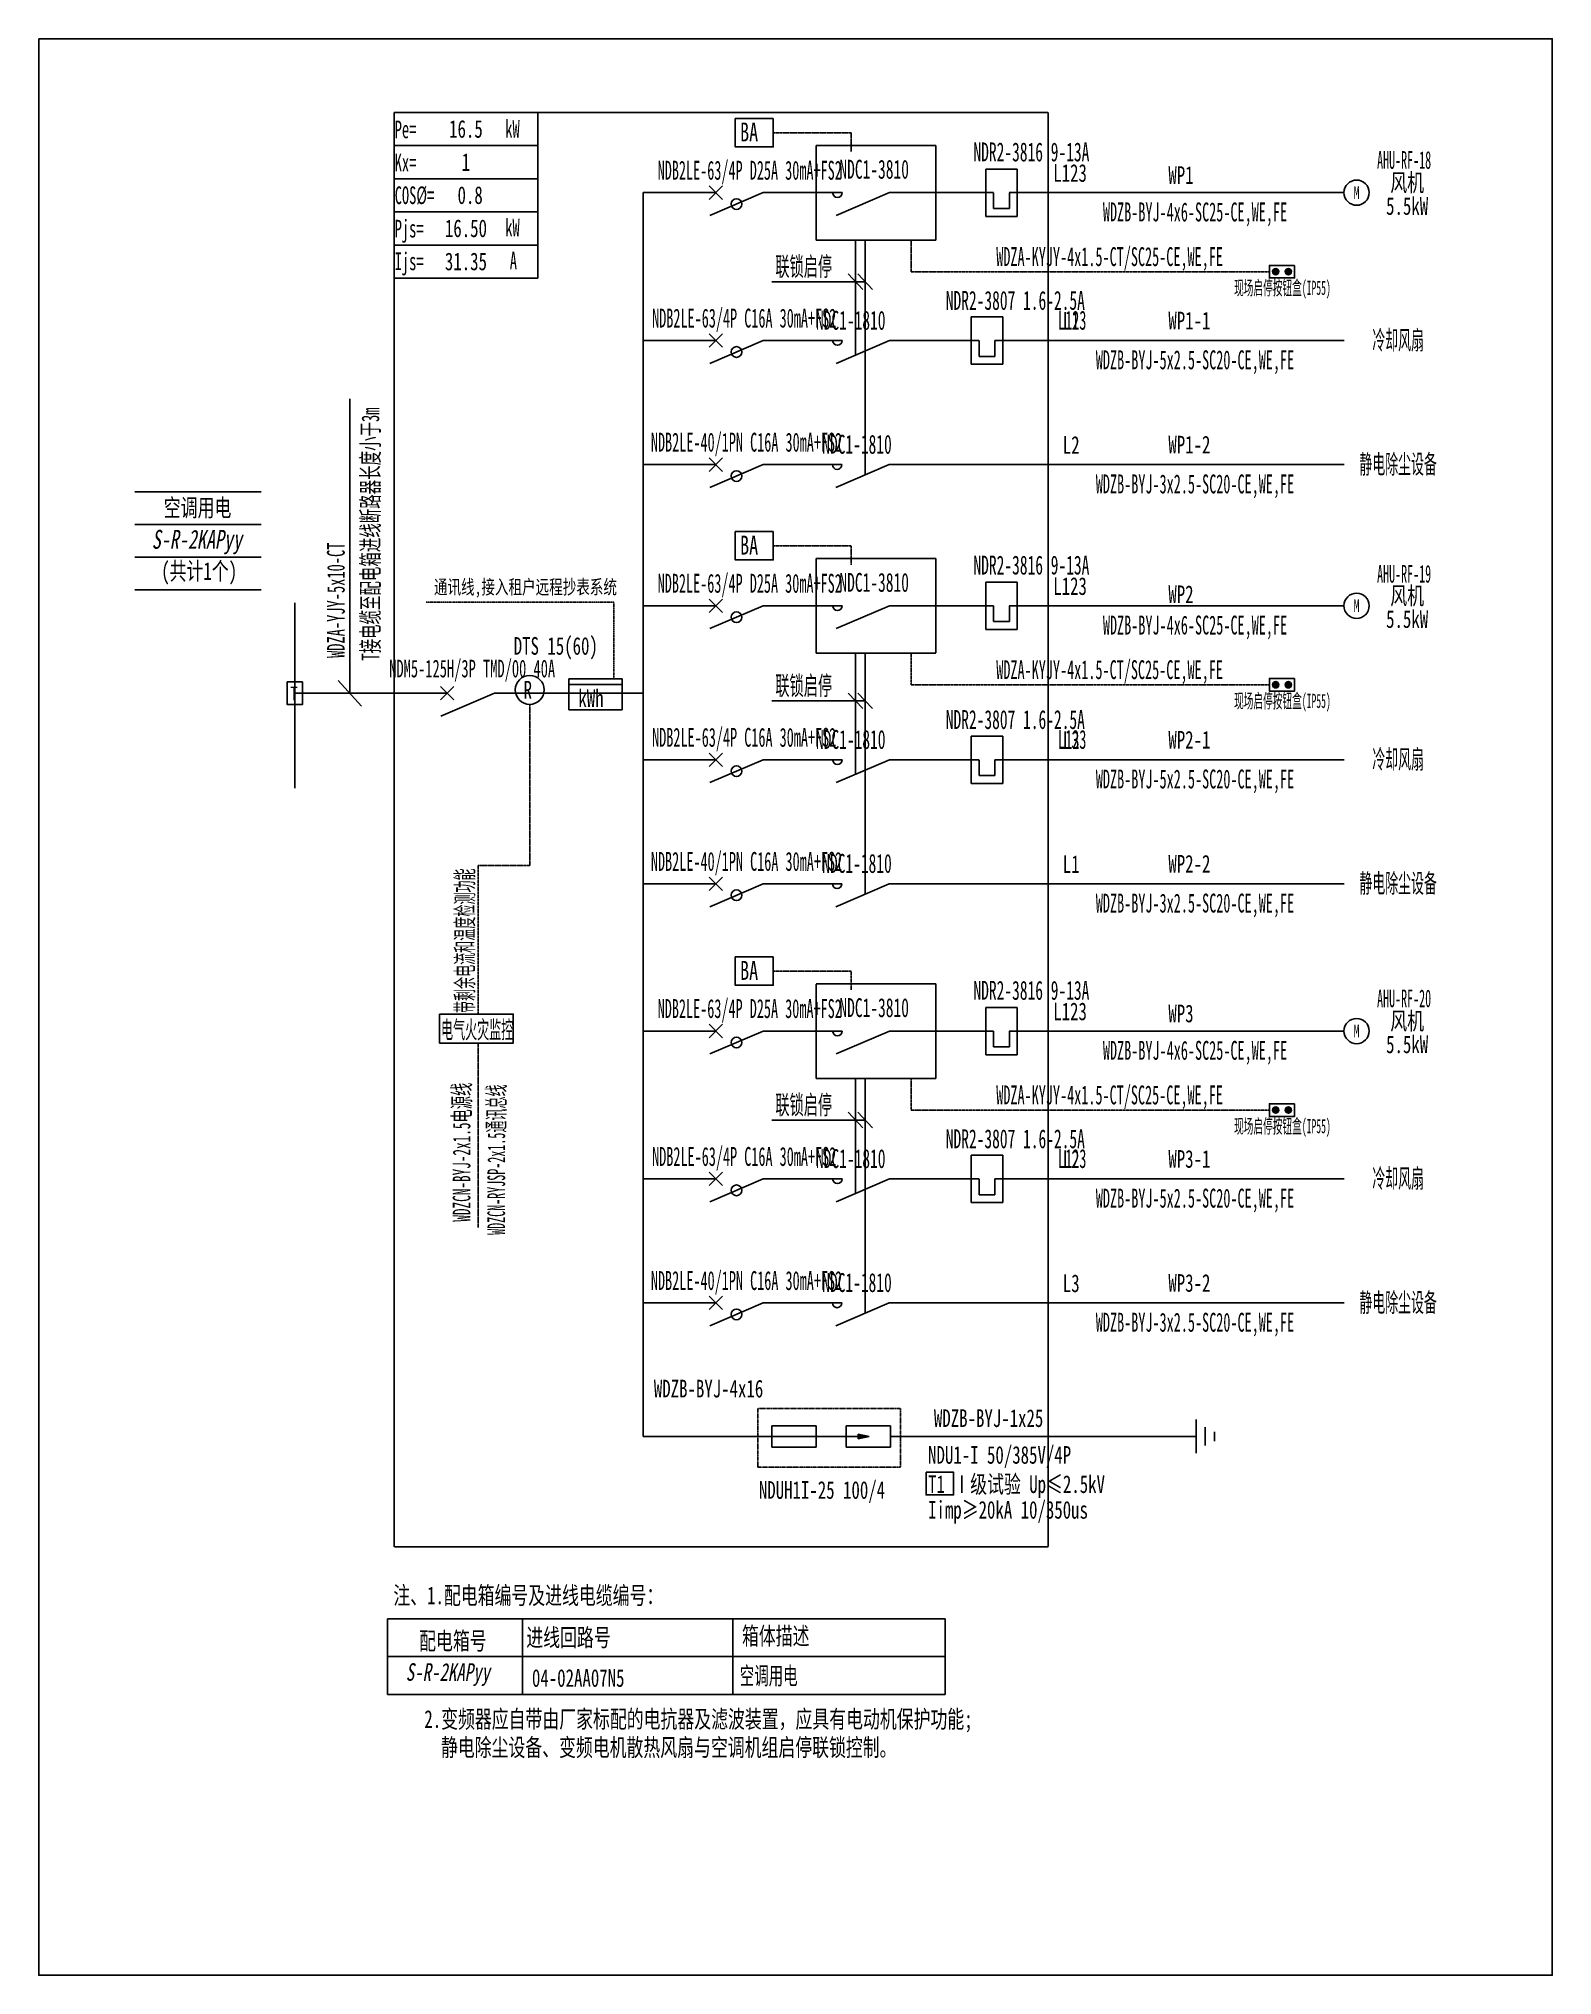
# Model space of a CAD drawing. Extents: x 302431 to 304536, y 280248 to 282941.
import ezdxf
from ezdxf.enums import TextEntityAlignment as Align

# ---------------------------------------------------------------- set-up
doc = ezdxf.new("R2010")
doc.units = 0
doc.header["$MEASUREMENT"] = 0
for name, pattern in [('DASH', [0.35, 0.25, -0.1]), ('DASHDOT', [1, 0.5, -0.25, 0, -0.25]), ('DASHED', [0.75, 0.5, -0.25]), ('DASHED2', [0.375, 0.25, -0.125])]:
    doc.linetypes.add(name, pattern=pattern)
for name, color, linetype in [('D_E_Eqpm(强电设备)', 100, 'Continuous'), ('D_E_Eqpm（强电设备）', 100, 'Continuous'), ('D_E_Text(强电文字)', 51, 'Continuous'), ('D_E_Text（强电文字）', 51, 'Continuous'), ('D_E_Wire(强电线缆)', 10, 'Continuous'), ('D_E_Wire（强电线缆）', 10, 'Continuous'), ('D_El_Eqpm（弱电设备）', 100, 'Continuous'), ('D_El_Text（弱电文字）', 51, 'Continuous'), ('D_T_TableDim(表格尺寸)', 255, 'Continuous'), ('D_T_TableDim（表格尺寸）', 255, 'Continuous'), ('DQ-漏电火灾', 80, 'Continuous'), ('DQ-远程抄表', 3, 'DASHDOT'), ('DQ_Eqpm', 100, 'Continuous'), ('E_E_Text（强电文字）', 51, 'Continuous'), ('E_E_Wire（强电线缆）', 10, 'Continuous'), ('系统图', 220, 'Continuous')]:
    doc.layers.add(name, color=color, linetype=linetype)
doc.styles.add('电气', font='', dxfattribs={"width": 0.7})
doc.styles.add('电气箱', font='simhei.ttf', dxfattribs={"width": 0.8, "oblique": 10})
doc.styles.get('电气').set_extended_font_data('SimSun')

# ---------------------------------------------------------------- blocks, each defined once
blk = doc.blocks.new('1')
at = {"layer": 'D_E_Eqpm(强电设备)'}
for p, q in [((-314387, 61832), (-314387, 61082)), ((-313887, 61832), (-314387, 61832)), ((-313887, 61082), (-313887, 61832)), ((-314262, 61457), (-314262, 61207)), ((-314012, 61207), (-314012, 61457)), ((-314387, 61082), (-313887, 61082)), ((-314262, 61207), (-314012, 61207))]:
    blk.add_line(p, q, dxfattribs=at)
blk = doc.blocks.new('T接箱')
at = {"layer": 'DQ_Eqpm'}
blk.add_lwpolyline([(313, 172), (73, 172), (73, -188), (313, -188)], close=True, dxfattribs=at)
at = {"layer": 'DQ_Eqpm', "color": 51, "style": '电气', "width": 0.8}
blk.add_text('T', height=220, dxfattribs=at).set_placement((120, -121))
blk = doc.blocks.new('电机')
at = {"layer": 'D_E_Eqpm（强电设备）'}
for start, end in [(90, 180), (180, 270), (0, 90), (270, 0)]:
    blk.add_arc((0, 0), 200, start, end, dxfattribs=at)
at = {"layer": 'D_E_Eqpm（强电设备）', "color": 51, "style": '电气', "width": 0.7}
blk.add_text('M', height=200, dxfattribs=at).set_placement((0, 0), align=Align.MIDDLE)
blk = doc.blocks.new('电机启停按钮')
at = {"layer": 'D_E_Eqpm（强电设备）'}
for points in [[(150, 300, 1), (50, 300, 1)], [(50, 100, 1), (150, 100, 1)]]:
    blk.add_hatch(color=51, dxfattribs=at).paths.add_polyline_path(points)
blk.add_lwpolyline([(0, 400), (200, 400), (200, 0), (0, 0)], close=True, dxfattribs=at)
for centre in [(100, 300), (100, 100)]:
    blk.add_circle(centre, 50, dxfattribs=at)

msp = doc.modelspace()

# ---------------------------------------------------------------- linework, layer by layer
at = {"linetype": 'DASHED'}
for p, q in [((302925.4, 282838.5, 0), (303835.4, 282838.5, 0)), ((302925.4, 280843.5, 0), (302925.4, 282838.5, 0)), ((303835.4, 282838.5, 0), (303835.4, 280843.5, 0)), ((303835.4, 280843.5, 0), (302925.4, 280843.5, 0))]:
    msp.add_line(p, q, dxfattribs=at)
for p, q in [((302564.9, 282310.7, 0), (302740.5, 282310.7, 0)), ((302564.9, 282265.4, 0), (302740.5, 282265.4, 0)), ((302564.9, 282220.1, 0), (302740.5, 282220.1, 0)), ((302564.9, 282174.7, 0), (302740.5, 282174.7, 0))]:
    msp.add_line(p, q)
at = {"linetype": 'DASHED2', "elevation": 0}
msp.add_lwpolyline([(303431.3, 281035.7), (303629.7, 281035.7), (303629.7, 280954), (303431.3, 280954)], close=True, dxfattribs=at)
at = {"layer": 'D_E_Eqpm(强电设备)', "color": 100}
for p, q in [((303363.7, 282717.6, 0), (303382.3, 282736.2, 0)), ((303382.3, 282717.6, 0), (303363.7, 282736.2, 0)), ((303382.3, 282736.2, 0), (303363.7, 282717.6, 0)), ((303363.7, 282736.2, 0), (303382.3, 282717.6, 0)), ((303438.8, 282726.9, 0), (303364.5, 282695, 0)), ((303614.4, 282726.9, 0), (303540.1, 282695, 0)), ((303363.7, 282511.9, 0), (303382.3, 282530.5, 0)), ((303382.3, 282511.9, 0), (303363.7, 282530.5, 0)), ((303382.3, 282530.5, 0), (303363.7, 282511.9, 0)), ((303363.7, 282530.5, 0), (303382.3, 282511.9, 0)), ((303438.8, 282521.2, 0), (303364.5, 282489.4, 0)), ((303614.4, 282521.2, 0), (303540.1, 282489.4, 0)), ((303363.7, 282339.3, 0), (303382.3, 282358, 0)), ((303382.3, 282339.3, 0), (303363.7, 282358, 0)), ((303382.3, 282358, 0), (303363.7, 282339.3, 0)), ((303363.7, 282358, 0), (303382.3, 282339.3, 0)), ((303438.8, 282348.6, 0), (303364.5, 282316.8, 0)), ((303614.1, 282348.6, 0), (303539.8, 282316.8, 0)), ((303363.7, 282143, 0), (303382.3, 282161.7, 0)), ((303382.3, 282143, 0), (303363.7, 282161.7, 0)), ((303382.3, 282161.7, 0), (303363.7, 282143, 0)), ((303363.7, 282161.7, 0), (303382.3, 282143, 0)), ((303438.8, 282152.3, 0), (303364.5, 282120.5, 0)), ((303614.4, 282152.3, 0), (303540.1, 282120.5, 0)), ((302989.7, 282021.3, 0), (303008.3, 282039.9, 0)), ((303008.3, 282021.3, 0), (302989.7, 282039.9, 0)), ((303064.9, 282030.6, 0), (302990.5, 281998.7, 0)), ((303363.7, 281928.9, 0), (303382.3, 281947.5, 0)), ((303382.3, 281928.9, 0), (303363.7, 281947.5, 0)), ((303382.3, 281947.5, 0), (303363.7, 281928.9, 0)), ((303363.7, 281947.5, 0), (303382.3, 281928.9, 0)), ((303438.8, 281938.2, 0), (303364.5, 281906.3, 0)), ((303614.4, 281938.2, 0), (303540.1, 281906.3, 0)), ((303363.7, 281756.3, 0), (303382.3, 281774.9, 0)), ((303382.3, 281756.3, 0), (303363.7, 281774.9, 0)), ((303382.3, 281774.9, 0), (303363.7, 281756.3, 0)), ((303363.7, 281774.9, 0), (303382.3, 281756.3, 0)), ((303438.8, 281765.6, 0), (303364.5, 281733.8, 0)), ((303614.1, 281765.6, 0), (303539.8, 281733.8, 0)), ((303363.7, 281551.5, 0), (303382.3, 281570.2, 0)), ((303382.3, 281551.5, 0), (303363.7, 281570.2, 0)), ((303382.3, 281570.2, 0), (303363.7, 281551.5, 0)), ((303363.7, 281570.2, 0), (303382.3, 281551.5, 0)), ((303438.8, 281560.8, 0), (303364.5, 281529, 0)), ((303614.4, 281560.8, 0), (303540.1, 281529, 0)), ((303363.7, 281345.9, 0), (303382.3, 281364.5, 0)), ((303382.3, 281345.9, 0), (303363.7, 281364.5, 0)), ((303382.3, 281364.5, 0), (303363.7, 281345.9, 0)), ((303363.7, 281364.5, 0), (303382.3, 281345.9, 0)), ((303438.8, 281355.2, 0), (303364.5, 281323.3, 0)), ((303614.4, 281355.2, 0), (303540.1, 281323.3, 0)), ((303363.7, 281173.3, 0), (303382.3, 281191.9, 0)), ((303382.3, 281173.3, 0), (303363.7, 281191.9, 0)), ((303382.3, 281191.9, 0), (303363.7, 281173.3, 0)), ((303363.7, 281191.9, 0), (303382.3, 281173.3, 0)), ((303438.8, 281182.6, 0), (303364.5, 281150.7, 0)), ((303614.1, 281182.6, 0), (303539.8, 281150.7, 0))]:
    msp.add_line(p, q, dxfattribs=at)
at = {"layer": 'D_E_Eqpm(强电设备)'}
for p, q in [((303450.7, 281011.9, 0), (303512.4, 281011.9, 0)), ((303450.7, 281011.9, 0), (303450.7, 280982.1, 0)), ((303512.3, 280982.1, 0), (303512.3, 281011.9, 0)), ((303554.4, 280997, 0), (303529.5, 280997, 0)), ((303554.4, 281011.9, 0), (303616.1, 281011.9, 0)), ((303554.4, 281011.9, 0), (303554.4, 280982.1, 0)), ((303554.4, 280997, 0), (303586.4, 280997, 0)), ((303586.4, 280997, 0), (303570.9, 281000.2, 0)), ((303570.9, 280993.8, 0), (303570.9, 281000.2, 0)), ((303586.4, 280997, 0), (303570.9, 280993.8, 0)), ((303615.9, 280982.1, 0), (303615.9, 281011.9, 0)), ((303450.7, 280982.1, 0), (303512.3, 280982.1, 0)), ((303554.4, 280982.1, 0), (303615.9, 280982.1, 0))]:
    msp.add_line(p, q, dxfattribs=at)
at = {"layer": 'D_E_Eqpm(强电设备)', "color": 100}
for centre in [(303542, 282726.9, 0), (303542, 282521.2, 0), (303541.6, 282348.6, 0), (303542, 282152.3, 0), (303542, 281938.2, 0), (303541.6, 281765.6, 0), (303542, 281560.8, 0), (303542, 281355.2, 0), (303541.6, 281182.6, 0)]:
    msp.add_arc(centre, 6.58, 180, 0, dxfattribs=at)
at = {"layer": 'D_E_Eqpm(强电设备)'}
msp.add_solid([(303570.9, 280993.8, 0), (303586.4, 280997, 0), (303570.9, 281000.2, 0)], dxfattribs=at)
at = {"layer": 'D_E_Eqpm（强电设备）'}
for p, q in [((303242.7, 282050.6, 0), (303168.4, 282050.6, 0)), ((303242.7, 282050.6, 0), (303168.4, 282050.6, 0)), ((303168.4, 282050.6, 0), (303168.4, 282007.8, 0)), ((303242.7, 282043, 0), (303168.4, 282043, 0)), ((303242.7, 282043, 0), (303168.4, 282043, 0)), ((303242.7, 282007.8, 0), (303242.7, 282050.6, 0)), ((303168.4, 282007.8, 0), (303242.7, 282007.8, 0))]:
    msp.add_line(p, q, dxfattribs=at)
for centre in [(303401.7, 282711, 0), (303401.7, 282505.3, 0), (303401.7, 282332.7, 0), (303401.7, 282136.4, 0), (303401.7, 281922.3, 0), (303401.7, 281749.7, 0), (303401.7, 281544.9, 0), (303401.7, 281339.3, 0), (303401.7, 281166.7, 0)]:
    msp.add_circle(centre, 7.48, dxfattribs=at)
at = {"layer": 'D_E_Text(强电文字)', "color": 51}
for p, q in [((303451, 282603.1, 0), (303580.6, 282603.1, 0)), ((303557.2, 282613.8, 0), (303577.6, 282592.3, 0)), ((303570.4, 282613.8, 0), (303590.8, 282592.3, 0)), ((303451, 282020, 0), (303580.6, 282020, 0)), ((303557.2, 282030.8, 0), (303577.6, 282009.3, 0)), ((303570.4, 282030.8, 0), (303590.8, 282009.3, 0)), ((303557.2, 281447.8, 0), (303577.6, 281426.3, 0)), ((303570.4, 281447.8, 0), (303590.8, 281426.3, 0)), ((303451, 281437, 0), (303580.6, 281437, 0))]:
    msp.add_line(p, q, dxfattribs=at)
at = {"layer": 'D_E_Text(强电文字)', "elevation": 0}
for points in [[(303452.7, 282830), (303400, 282830), (303400, 282790.5), (303452.7, 282790.5)], [(303452.7, 282255.5), (303400, 282255.5), (303400, 282216), (303452.7, 282216)], [(303452.7, 281664), (303400, 281664), (303400, 281624.5), (303452.7, 281624.5)]]:
    msp.add_lwpolyline(points, close=True, dxfattribs=at)
at = {"layer": 'D_E_Text（强电文字）'}
for p, q in [((302925.4, 282838.5, 0), (303125.2, 282838.5, 0)), ((302925.4, 282838.5, 0), (302925.4, 282608, 0)), ((303125.2, 282838.5, 0), (303125.2, 282608, 0)), ((302925.4, 282792.4, 0), (303125.2, 282792.4, 0)), ((302925.4, 282746.3, 0), (303125.2, 282746.3, 0)), ((302925.4, 282700.2, 0), (303125.2, 282700.2, 0)), ((302925.4, 282654.1, 0), (303125.2, 282654.1, 0)), ((302925.4, 282608, 0), (303125.2, 282608, 0)), ((302863.8, 282030.6, 0), (302863.8, 282440.3, 0)), ((302564.9, 282265.4, 0), (302740.5, 282265.4, 0)), ((302847.7, 282048.4, 0), (302879.8, 282012.8, 0))]:
    msp.add_line(p, q, dxfattribs=at)
at = {"layer": 'D_E_Text（强电文字）', "elevation": 0}
msp.add_lwpolyline([(303665.5, 280947.1), (303703.7, 280947.1), (303703.7, 280915.7), (303665.5, 280915.7)], close=True, dxfattribs=at)
at = {"layer": 'D_E_Wire(强电线缆)', "color": 10, "linetype": 'DASHDOT', "ltscale": 0.5}
for p, q in [((303561.2, 282810.3, 0), (303452.7, 282810.3, 0)), ((303561.2, 282810.3, 0), (303561.2, 282783.9, 0)), ((303644.5, 282661, 0), (303644.5, 282617, 0)), ((303644.5, 282617, 0), (304143, 282617, 0)), ((303561.2, 282235.7, 0), (303452.7, 282235.7, 0)), ((303561.2, 282235.7, 0), (303561.2, 282209.4, 0)), ((303644.5, 282086.5, 0), (303644.5, 282042.4, 0)), ((303644.5, 282042.4, 0), (304143, 282042.4, 0)), ((303561.2, 281644.2, 0), (303452.7, 281644.2, 0)), ((303561.2, 281644.2, 0), (303561.2, 281617.9, 0)), ((303644.5, 281495, 0), (303644.5, 281450.9, 0)), ((303644.5, 281450.9, 0), (304143, 281450.9, 0))]:
    msp.add_line(p, q, dxfattribs=at)
at = {"layer": 'D_E_Wire(强电线缆)', "color": 10}
for p, q in [((303271.9, 282726.9, 0), (303373, 282726.9, 0)), ((303438.8, 282726.9, 0), (303548.6, 282726.9, 0)), ((303614.4, 282726.9, 0), (303759.3, 282726.9, 0)), ((303781.2, 282726.9, 0), (304246.8, 282726.9, 0)), ((303271.9, 282521.2, 0), (303373, 282521.2, 0)), ((303438.8, 282521.2, 0), (303548.6, 282521.2, 0)), ((303614.4, 282521.2, 0), (303739, 282521.2, 0)), ((303761, 282521.2, 0), (304246.8, 282521.2, 0)), ((303271.9, 282348.6, 0), (303373, 282348.6, 0)), ((303438.8, 282348.6, 0), (303548.2, 282348.6, 0)), ((303614.1, 282348.6, 0), (304246.8, 282348.6, 0)), ((303271.9, 282152.3, 0), (303373, 282152.3, 0)), ((303438.8, 282152.3, 0), (303548.6, 282152.3, 0)), ((303614.4, 282152.3, 0), (303759.3, 282152.3, 0)), ((303781.2, 282152.3, 0), (304246.8, 282152.3, 0)), ((303271.9, 281938.2, 0), (303373, 281938.2, 0)), ((303438.8, 281938.2, 0), (303548.6, 281938.2, 0)), ((303614.4, 281938.2, 0), (303739, 281938.2, 0)), ((303761, 281938.2, 0), (304246.8, 281938.2, 0)), ((303271.9, 281765.6, 0), (303373, 281765.6, 0)), ((303438.8, 281765.6, 0), (303548.2, 281765.6, 0)), ((303614.1, 281765.6, 0), (304246.8, 281765.6, 0)), ((303271.9, 281560.8, 0), (303373, 281560.8, 0)), ((303438.8, 281560.8, 0), (303548.6, 281560.8, 0)), ((303614.4, 281560.8, 0), (303759.3, 281560.8, 0)), ((303781.2, 281560.8, 0), (304246.8, 281560.8, 0)), ((303271.9, 281355.2, 0), (303373, 281355.2, 0)), ((303438.8, 281355.2, 0), (303548.6, 281355.2, 0)), ((303614.4, 281355.2, 0), (303739, 281355.2, 0)), ((303761, 281355.2, 0), (304246.8, 281355.2, 0)), ((303271.9, 281182.6, 0), (303373, 281182.6, 0)), ((303438.8, 281182.6, 0), (303548.2, 281182.6, 0)), ((303614.1, 281182.6, 0), (304246.8, 281182.6, 0))]:
    msp.add_line(p, q, dxfattribs=at)
at = {"layer": 'D_E_Wire（强电线缆）'}
for p, q in [((303271.9, 282726.9, 0), (303271.9, 280997, 0)), ((302787.3, 281898.8, 0), (302787.3, 282156.2, 0)), ((302787.3, 282030.6, 0), (302999, 282030.6, 0)), ((303064.9, 282030.6, 0), (303226.2, 282030.6, 0)), ((303226.2, 282030.6, 0), (303271.9, 282030.6, 0)), ((303226.2, 282030.6, 0), (303271.9, 282030.6, 0)), ((304041, 280973.6, 0), (304041, 281020.5, 0)), ((303271.9, 280997, 0), (303529.5, 280997, 0)), ((303615.9, 280997, 0), (304041, 280997, 0)), ((304053.8, 280984.2, 0), (304053.8, 281009.8, 0)), ((304066.6, 280990.6, 0), (304066.6, 281003.4, 0))]:
    msp.add_line(p, q, dxfattribs=at)
at = {"layer": 'D_El_Eqpm（弱电设备）', "color": 3}
msp.add_line((303091.1, 281544.1, 0), (302988.7, 281544.1, 0), dxfattribs=at)
at = {"layer": 'D_El_Eqpm（弱电设备）', "color": 3, "elevation": 0}
msp.add_lwpolyline([(302988.7, 281584.3), (303091.1, 281584.3), (303091.1, 281544.1), (302988.7, 281544.1)], close=True, dxfattribs=at)
at = {"layer": 'D_T_TableDim(表格尺寸)', "linetype": 'DASH', "elevation": 0}
for points in [[(303512.3, 282792.7), (303679.1, 282792.7), (303679.1, 282661), (303512.3, 282661)], [(303512.3, 282218.2), (303679.1, 282218.2), (303679.1, 282086.5), (303512.3, 282086.5)], [(303512.3, 281626.7), (303679.1, 281626.7), (303679.1, 281495), (303512.3, 281495)]]:
    msp.add_lwpolyline(points, close=True, dxfattribs=at)
at = {"layer": 'D_T_TableDim（表格尺寸）', "ltscale": 3.5}
for p, q in [((302916.1, 280743.4, 0), (303692, 280743.4, 0)), ((302916.1, 280743.4, 0), (302916.1, 280638, 0)), ((303103.9, 280743.4, 0), (303103.9, 280638, 0)), ((303396.6, 280743.4, 0), (303396.6, 280638, 0)), ((303692, 280743.4, 0), (303692, 280638, 0)), ((302916.1, 280690.7, 0), (303692, 280690.7, 0)), ((302916.1, 280690.7, 0), (303692, 280690.7, 0)), ((302916.1, 280638, 0), (303692, 280638, 0))]:
    msp.add_line(p, q, dxfattribs=at)
at = {"layer": 'DQ-漏电火灾', "linetype": 'DASHDOT', "ltscale": 0.5}
for p, q in [((303114, 282015.2, 0), (303114, 281790.9, 0)), ((303042.1, 281790.9, 0), (303042.1, 281584.3, 0)), ((303042.1, 281790.9, 0), (303114, 281790.9, 0)), ((303042.1, 281287.6, 0), (303042.1, 281544.1, 0))]:
    msp.add_line(p, q, dxfattribs=at)
at = {"layer": 'DQ-漏电火灾', "color": 3}
msp.add_circle((303114, 282035.3, 0), 20.1, dxfattribs=at)
at = {"layer": 'DQ-远程抄表'}
for p in [(302969.9, 282157.3, 0), (303230.9, 282050.6, 0)]:
    msp.add_line(p, (303230.9, 282157.3, 0), dxfattribs=at)
at = {"layer": 'E_E_Wire（强电线缆）', "linetype": 'DASH'}
for p, q in [((303567.4, 282661, 0), (303567.4, 282501.1, 0)), ((303580.6, 282661, 0), (303580.6, 282334.3, 0)), ((303567.4, 282086.5, 0), (303567.4, 281918.5, 0)), ((303580.6, 282086.5, 0), (303580.6, 281751.7, 0)), ((303567.4, 281495, 0), (303567.4, 281335.5, 0)), ((303580.6, 281495, 0), (303580.6, 281168.7, 0))]:
    msp.add_line(p, q, dxfattribs=at)
at = {"layer": '系统图', "ltscale": 9973.992009}
msp.add_lwpolyline([(302431, 282941), (304536.5, 282941), (304536.5, 280247.5), (302431, 280247.5)], close=True, dxfattribs=at)

# ---------------------------------------------------------------- block references
at = {"layer": 'D_E_Eqpm(强电设备)', "color": 100, "xscale": 0.08779472257862767, "yscale": 0.08779472257862767, "zscale": 0.08779472257862767}
for p in [(331349.9, 277331.2, 0), (331329.6, 277125.6, 0), (331349.9, 276756.7, 0), (331329.6, 276542.6, 0), (331349.9, 276165.2, 0), (331329.6, 275959.5, 0)]:
    msp.add_blockref('1', p, dxfattribs=at)
at = {"layer": 'D_E_Eqpm（强电设备）', "xscale": 0.08779472257862767, "yscale": 0.08779472257862767, "zscale": 0.08779472257862767}
for name, p in [('电机', (304264.3, 282726.9, 0)), ('电机', (304264.3, 282152.3, 0)), ('T接箱', (302770.3, 282031.3, 0)), ('电机', (304264.3, 281560.8, 0))]:
    msp.add_blockref(name, p, dxfattribs=at)
at = {"layer": 'D_E_Eqpm（强电设备）', "xscale": 0.08779472257862767, "yscale": 0.08779472257862767, "zscale": 0.08779472257862767, "rotation": 270}
for p in [(304143, 282625.8, 0), (304143, 282051.2, 0), (304143, 281459.7, 0)]:
    msp.add_blockref('电机启停按钮', p, dxfattribs=at)

# ---------------------------------------------------------------- texts
at = {"layer": 'D_E_Text(强电文字)', "color": 51, "style": '电气'}
for s, height, width, p in [('BA', 26.34, 0.7, (303406.7, 282798.1, 0)), ('NDR2-3816 9-13A', 26.338, 0.6, (303731.3, 282770.4, 0)), ('NDB2LE-63/4P D25A 30mA+FS2', 26.338, 0.55, (303292, 282744.9, 0)), ('NDC1-3810', 26.34, 0.6, (303544.8, 282746.3, 0)), ('联锁启停', 26.34, 0.55, (303455.7, 282611.1, 0)), ('NDR2-3807 1.6-2.5A', 26.338, 0.6, (303692.8, 282563.9, 0)), ('NDB2LE-63/4P C16A 30mA+FS2', 26.338, 0.55, (303284.3, 282539.3, 0)), ('NDC1-1810', 26.34, 0.6, (303512.2, 282536.2, 0)), ('L123', 26.34, 0.55, (303849, 282536.3, 0)), ('NDB2LE-40/1PN C16A 30mA+FS2', 26.338, 0.55, (303282.6, 282366.7, 0)), ('NDC1-1810', 26.34, 0.6, (303520.9, 282363.8, 0)), ('BA', 26.34, 0.7, (303406.7, 282223.5, 0)), ('NDB2LE-63/4P D25A 30mA+FS2', 26.338, 0.55, (303292, 282170.4, 0)), ('NDC1-3810', 26.34, 0.6, (303544.8, 282171.7, 0)), ('NDR2-3816 9-13A', 26.338, 0.6, (303731.3, 282195.8, 0)), ('联锁启停', 26.34, 0.55, (303455.7, 282028.1, 0)), ('NDB2LE-63/4P C16A 30mA+FS2', 26.338, 0.55, (303284.3, 281956.2, 0)), ('NDR2-3807 1.6-2.5A', 26.338, 0.6, (303692.8, 281980.9, 0)), ('NDC1-1810', 26.34, 0.6, (303512.2, 281953.2, 0)), ('L123', 26.34, 0.55, (303849, 281953.3, 0)), ('NDB2LE-40/1PN C16A 30mA+FS2', 26.338, 0.55, (303282.6, 281783.6, 0)), ('NDC1-1810', 26.34, 0.6, (303520.9, 281780.8, 0)), ('BA', 26.34, 0.7, (303406.7, 281632, 0)), ('NDB2LE-63/4P D25A 30mA+FS2', 26.338, 0.55, (303292, 281578.9, 0)), ('NDC1-3810', 26.34, 0.6, (303544.8, 281580.2, 0)), ('NDR2-3816 9-13A', 26.338, 0.6, (303731.3, 281604.3, 0)), ('联锁启停', 26.34, 0.55, (303455.7, 281445, 0)), ('NDR2-3807 1.6-2.5A', 26.338, 0.6, (303692.8, 281397.8, 0)), ('NDB2LE-63/4P C16A 30mA+FS2', 26.338, 0.55, (303284.3, 281373.2, 0)), ('NDC1-1810', 26.34, 0.6, (303512.2, 281370.2, 0)), ('L123', 26.34, 0.55, (303849, 281370.3, 0)), ('NDB2LE-40/1PN C16A 30mA+FS2', 26.338, 0.55, (303282.6, 281200.6, 0)), ('NDC1-1810', 26.34, 0.6, (303520.9, 281197.8, 0))]:
    msp.add_text(s, height=height, dxfattribs=dict(at, width=width)).set_placement(p)
at = {"layer": 'D_E_Text(强电文字)', "color": 51, "style": '电气', "width": 0.55}
for s, p in [('WDZB-BYJ-4x6-SC25-CE,WE,FE', (304039.5, 282696.9, 0)), ('WDZA-KYJY-4x1.5-CT/SC25-CE,WE,FE', (303920.7, 282635.6, 0)), ('WDZB-BYJ-5x2.5-SC20-CE,WE,FE', (304039.5, 282491.2, 0)), ('WDZB-BYJ-3x2.5-SC20-CE,WE,FE', (304039.5, 282318.6, 0)), ('WDZB-BYJ-4x6-SC25-CE,WE,FE', (304039.5, 282122.3, 0)), ('WDZA-KYJY-4x1.5-CT/SC25-CE,WE,FE', (303920.7, 282061.1, 0)), ('WDZB-BYJ-5x2.5-SC20-CE,WE,FE', (304039.5, 281908.2, 0)), ('WDZB-BYJ-3x2.5-SC20-CE,WE,FE', (304039.5, 281735.6, 0)), ('WDZB-BYJ-4x6-SC25-CE,WE,FE', (304039.5, 281530.8, 0)), ('WDZA-KYJY-4x1.5-CT/SC25-CE,WE,FE', (303920.7, 281469.6, 0)), ('WDZB-BYJ-5x2.5-SC20-CE,WE,FE', (304039.5, 281325.2, 0)), ('WDZB-BYJ-3x2.5-SC20-CE,WE,FE', (304039.5, 281152.6, 0))]:
    msp.add_text(s, height=26.338, dxfattribs=at).set_placement(p, align=Align.MIDDLE)
at = {"layer": 'D_E_Text(强电文字)', "style": '电气', "width": 0.7}
for s, p in [('WDZB-BYJ-4x16', (303286.7, 281051.2, 0)), ('WDZB-BYJ-1x25', (303676.3, 281010.1, 0)), ('T1 Ⅰ级试验 Up≤2.5kV ', (303668.2, 280918.3, 0)), ('Iimp≥20kA 10/350us', (303668.2, 280882.6, 0))]:
    msp.add_text(s, height=24.583, dxfattribs=at).set_placement(p)
at = {"layer": 'D_E_Text(强电文字)', "color": 51, "true_color": 0xffff7f, "style": '电气', "width": 0.7}
msp.add_text('NDU1-I 50/385V/4P', height=24.583, dxfattribs=at).set_placement((303668.2, 280959, 0))
at = {"layer": 'D_E_Text（强电文字）', "linetype": 'Continuous', "style": '电气', "width": 0.6}
for s, height, p in [('Pe=', 24.58, (302926.2, 282802.6, 0)), ('kW', 24.58, (303080, 282803.5, 0)), ('Kx=', 24.58, (302926.2, 282756.4, 0)), ('COS%%C=', 24.58, (302926.2, 282711, 0)), ('Pjs=', 24.58, (302926.2, 282664.6, 0)), ('kW', 24.58, (303080, 282666.2, 0)), ('Ijs=', 24.58, (302926.2, 282619.1, 0)), ('A', 24.6, (303086.3, 282620.1, 0))]:
    msp.add_text(s, height=height, dxfattribs=at).set_placement(p)
at = {"layer": 'D_E_Text（强电文字）', "style": '电气'}
for s, height, width, p in [('L123', 24.58, 0.7, (303842.3, 282742, 0)), ('WP1', 24.58, 0.7, (304002.4, 282739.1, 0)), ('L1', 24.58, 0.7, (303855.6, 282536.3, 0)), ('WP1-1', 24.58, 0.7, (304002.4, 282536.8, 0)), ('L2', 24.58, 0.7, (303855.6, 282363.7, 0)), ('WP1-2', 24.58, 0.7, (304002.4, 282364.2, 0)), ('L123', 24.58, 0.7, (303842.3, 282167.4, 0)), ('WP2', 24.58, 0.7, (304002.4, 282156, 0)), ('kWh', 24.58, 0.7, (303181.7, 282011.3, 0)), ('L3', 24.58, 0.7, (303855.6, 281953.3, 0)), ('WP2-1', 24.58, 0.7, (304002.4, 281953.7, 0)), ('L1', 24.58, 0.7, (303855.6, 281780.7, 0)), ('WP2-2', 24.58, 0.7, (304002.4, 281781.2, 0)), ('L123', 24.58, 0.7, (303842.3, 281575.9, 0)), ('WP3', 24.58, 0.7, (304002.4, 281573, 0)), ('L2', 24.58, 0.7, (303855.6, 281370.3, 0)), ('WP3-1', 24.58, 0.7, (304002.4, 281370.7, 0)), ('L3', 24.58, 0.7, (303855.6, 281197.7, 0)), ('WP3-2', 24.58, 0.7, (304002.4, 281198.1, 0)), ('注、1.配电箱编号及进线电缆编号：', 24.583, 0.7, (302924.3, 280763.6, 0)), ('配电箱号', 24.58, 0.7, (302960.2, 280700.3, 0)), ('进线回路号', 24.58, 0.7, (303109.3, 280705, 0)), ('箱体描述', 24.58, 0.7, (303409.3, 280707.2, 0)), ('空调用电', 24.58, 0.6, (303406.2, 280651.8, 0)), ('2.变频器应自带由厂家标配的电抗器及滤波装置，应具有电动机保护功能;', 24.583, 0.7, (302967.4, 280591.6, 0)), ('静电除尘设备、变频电机散热风扇与空调机组启停联锁控制。', 24.583, 0.7, (302990.5, 280552.2, 0))]:
    msp.add_text(s, height=height, dxfattribs=dict(at, width=width)).set_placement(p)
at = {"layer": 'D_E_Text（强电文字）', "color": 51, "style": '电气', "width": 0.5}
for s, p in [('AHU-RF-18', (304330.4, 282760.1, 0)), ('AHU-RF-19', (304330.4, 282184.5, 0)), ('AHU-RF-20', (304330.4, 281594, 0))]:
    msp.add_text(s, height=24.58, dxfattribs=at).set_placement(p, align=Align.CENTER)
at = {"layer": 'D_E_Text（强电文字）', "style": '电气'}
for s, height, width, p in [('风机', 24.58, 0.7, (304334.6, 282741.4, 0)), ('5.5kW', 24.58, 0.7, (304334.6, 282708.7, 0)), ('现场启停按钮盒(IP55)', 19.754, 0.5, (304161.1, 282593.4, 0)), ('空调用电', 24.58, 0.7, (302652, 282289.2, 0)), ('(共计1个)', 24.58, 0.7, (302654.2, 282199.2, 0)), ('风机', 24.58, 0.7, (304334.6, 282166.8, 0)), ('5.5kW', 24.58, 0.7, (304334.6, 282134.2, 0)), ('DTS 15(60)', 24.58, 0.7, (303150.3, 282094.6, 0)), ('NDM5-125H/3P TMD/00 40A', 24.583, 0.6, (303034, 282063, 0)), ('现场启停按钮盒(IP55)', 19.754, 0.5, (304161.1, 282018.9, 0)), ('电气火灾监控', 24.58, 0.5, (303040.9, 281563.3, 0)), ('风机', 24.58, 0.7, (304334.6, 281575.3, 0)), ('5.5kW', 24.58, 0.7, (304334.6, 281542.7, 0)), ('现场启停按钮盒(IP55)', 19.754, 0.5, (304161.1, 281427.4, 0))]:
    msp.add_text(s, height=height, dxfattribs=dict(at, width=width)).set_placement(p, align=Align.MIDDLE)
at = {"layer": 'D_E_Text（强电文字）', "style": '电气', "width": 0.6}
for s, p in [('T接电缆至配电箱进线断路器长度小于3m', (302904.6, 282076, 0)), ('WDZA-YJY-5x10-CT', (302856.6, 282079.7, 0))]:
    msp.add_text(s, height=24.583, rotation=90, dxfattribs=at).set_placement(p)
at = {"layer": 'D_E_Text（强电文字）', "color": 7, "style": '电气箱', "oblique": 10, "width": 0.7}
msp.add_text('S-R-2KAPyy', height=26.34, dxfattribs=at).set_placement((302651, 282241.1, 0), align=Align.MIDDLE)
at = {"layer": 'D_E_Text（强电文字）', "color": 51, "true_color": 0xffff7f, "style": '电气', "width": 0.7}
msp.add_text('NDUH1I-25 100/4', height=24.583, dxfattribs=at).set_placement((303432.8, 280910.2, 0))
at = {"layer": 'D_E_Text（强电文字）', "style": '电气箱', "oblique": 10, "width": 0.7}
msp.add_text('S-R-2KAPyy', height=24.58, dxfattribs=at).set_placement((303000.2, 280665.9, 0), align=Align.MIDDLE)
at = {"layer": 'D_E_Text（强电文字）', "color": 1, "style": '电气', "width": 0.7}
msp.add_text('04-02AA07N5', height=24.583, dxfattribs=at).set_placement((303117.1, 280648.7, 0))
at = {"layer": 'D_E_Text（强电文字）', "width": 199.715, "attachment_point": 5, "style": '电气'}
for s, insert, char_height in [('16.5', (303025.3, 282815.4, 0), 24.58), ('1', (303025.3, 282769.4, 0), 24.6), (' 0.8', (303025.3, 282723.3, 0), 24.58), ('{\\C200;16.50}', (303025.3, 282677.2, 0), 24.583), ('{\\C200;31.35}', (303025.3, 282631.1, 0), 24.583)]:
    msp.add_mtext(s, dxfattribs=dict(at, insert=insert, char_height=char_height))
at = {"layer": 'D_El_Text（弱电文字）', "color": 1, "style": '电气', "width": 0.5}
msp.add_text('带剩余电流和温度检测功能', height=24.583, rotation=90, dxfattribs=at).set_placement((303035.9, 281585.8, 0))
at = {"layer": 'D_El_Text（弱电文字）', "style": '电气'}
for s, width, p in [('WDZCN-BYJ-2x1.5电源线', 0.55, (303031.5, 281295.6, 0)), ('WDZCN-RYJSP-2x1.5通讯总线', 0.5, (303079.8, 281277.3, 0))]:
    msp.add_text(s, height=24.583, rotation=90, dxfattribs=dict(at, width=width)).set_placement(p)
at = {"layer": 'DQ-漏电火灾', "color": 50, "style": '电气', "width": 0.7}
msp.add_text('R', height=24.6, dxfattribs=at).set_placement((303105.5, 282023.3, 0))
at = {"layer": 'DQ-远程抄表', "style": '电气', "width": 0.7}
msp.add_text('通讯线,接入租户远程抄表系统', height=19.754, dxfattribs=at).set_placement((302980.8, 282168.6, 0))
at = {"layer": 'E_E_Text（强电文字）', "linetype": 'Continuous', "style": '电气', "width": 0.5}
for s, p in [('冷却风扇', (304322.1, 282508.8, 0)), ('静电除尘设备', (304322.1, 282336.2, 0)), ('冷却风扇', (304322.1, 281925.8, 0)), ('静电除尘设备', (304322.1, 281753.2, 0)), ('冷却风扇', (304322.1, 281342.8, 0)), ('静电除尘设备', (304322.1, 281170.2, 0))]:
    msp.add_text(s, height=26.34, dxfattribs=at).set_placement(p, align=Align.CENTER)

doc.saveas('drawing.dxf')
